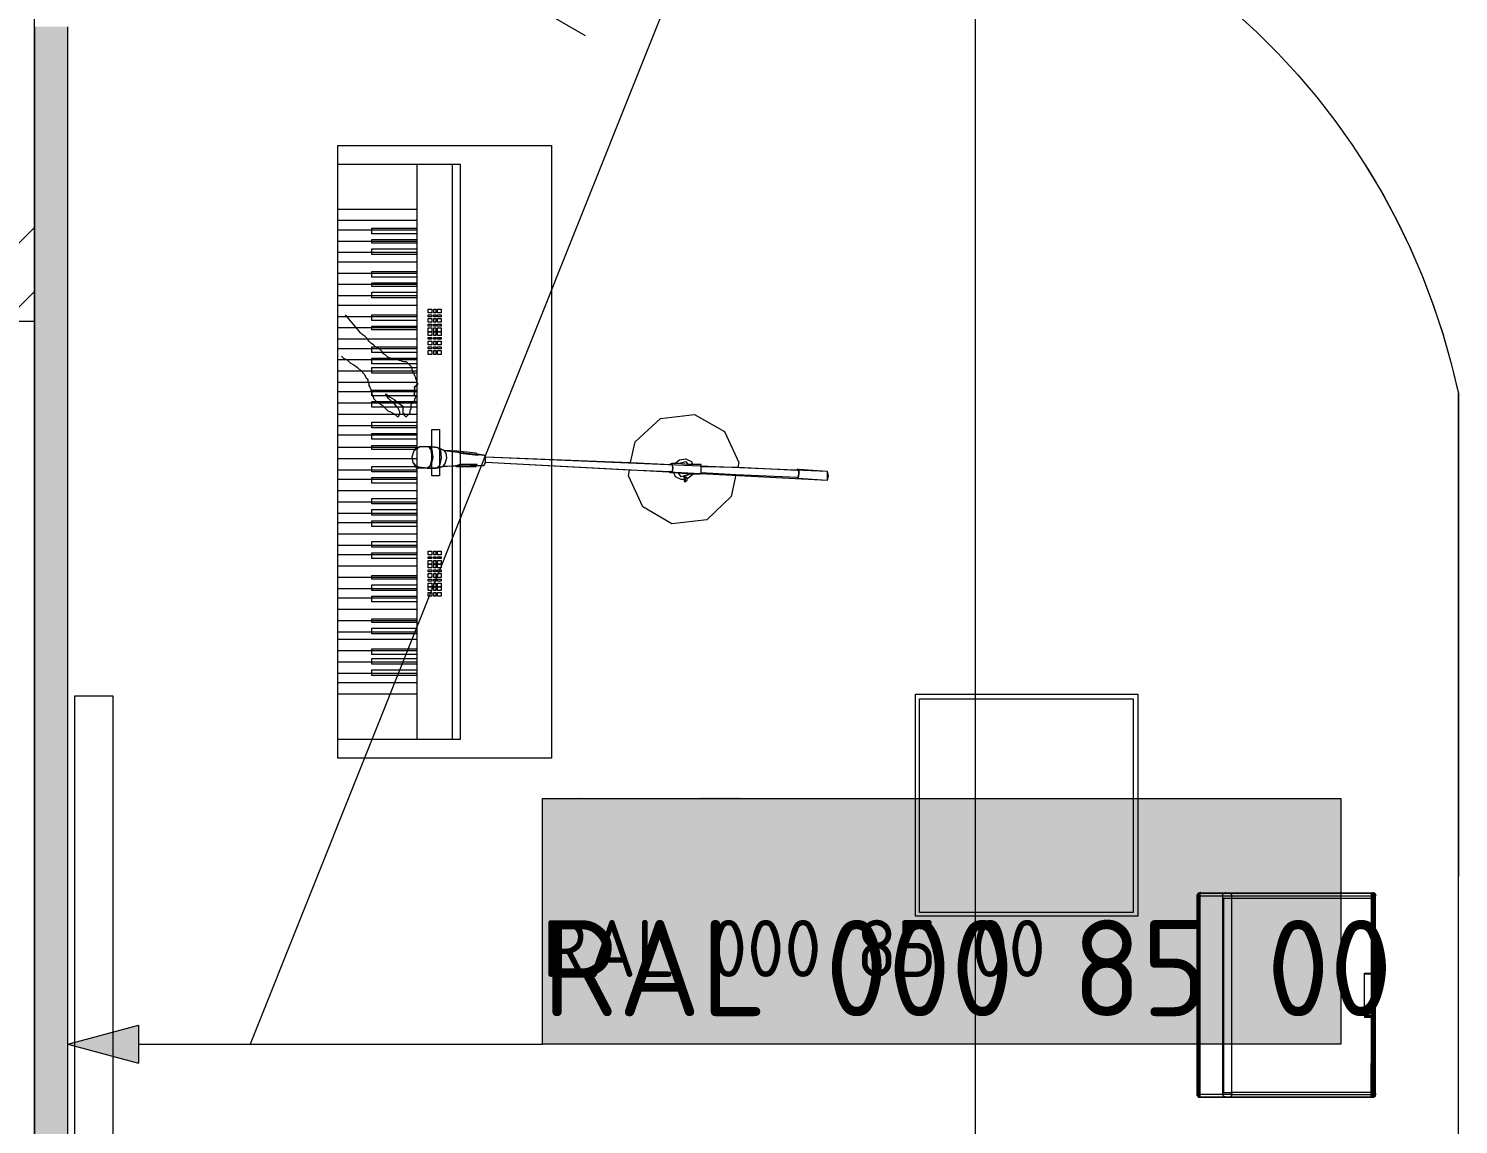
# Model space of a CAD drawing. Header units: millimetres. Extents: x 0 to 1189, y 0 to 841.
# Drawn here: x 464.22 to 494.35, y 347.09 to 370.17 of the extents above; entities that cross this region are included whole.
import ezdxf

# ---------------------------------------------------------------- set-up
doc = ezdxf.new("R2010")
doc.units = ezdxf.units.MM

msp = doc.modelspace()

# ---------------------------------------------------------------- hatches: boundary and pattern name
at = {"true_color": 0xaaaaaa}
h = msp.add_hatch(color=253, dxfattribs=at)
h.dxf.hatch_style = 2
h.paths.add_polyline_path([(465.04971, 313.004249), (464.349709, 313.004249), (464.349709, 370.204336), (465.04971, 370.204336)])
at = {"true_color": 0x0077b0}
h = msp.add_hatch(color=144, dxfattribs=at)
h.dxf.hatch_style = 2
h.paths.add_polyline_path([(479.074495, 353.771335), (478.490207, 353.771335), (478.490207, 353.658887), (478.465609, 353.584887), (478.394296, 353.559669), (478.315748, 353.585231), (478.290116, 353.661644), (478.292872, 353.87331), (478.318159, 353.949447), (478.394296, 353.974734), (479.201826, 353.974734), (479.275689, 353.949791), (479.30325, 353.876066), (479.297738, 353.85071), (478.894248, 352.032802), (478.861933, 351.974374), (478.797785, 351.953979), (478.721855, 351.979472), (478.696362, 352.055402), (478.696362, 352.078002)])
h = msp.add_hatch(color=144, dxfattribs=at)
h.dxf.hatch_style = 2
h.paths.add_polyline_path([(479.074495, 353.771335), (478.490207, 353.771335), (478.490207, 353.658887), (478.465609, 353.584887), (478.394296, 353.559669), (478.315748, 353.585231), (478.290116, 353.661644), (478.292872, 353.87331), (478.318159, 353.949447), (478.394296, 353.974734), (479.201826, 353.974734), (479.275689, 353.949791), (479.30325, 353.876066), (479.297738, 353.85071), (478.894248, 352.032802), (478.861933, 351.974374), (478.797785, 351.953979), (478.721855, 351.979472), (478.696362, 352.055402), (478.696362, 352.078002)])
at = {"true_color": 0xffffff}
h = msp.add_hatch(color=7, dxfattribs=at)
h.dxf.hatch_style = 2
h.paths.add_polyline_path([(475.049726, 353.953311), (491.871751, 353.953311), (491.871751, 348.776304), (475.049726, 348.776304)])
h = msp.add_hatch(color=7, dxfattribs=at)
h.dxf.hatch_style = 2
h.paths.add_polyline_path([(475.049726, 353.953311), (491.871751, 353.953311), (491.871751, 348.776304), (475.049726, 348.776304)])
at = {"true_color": 0x0077b0}
h = msp.add_hatch(color=144, dxfattribs=at)
h.paths.add_polyline_path([(476.262049, 352.555355), (476.262049, 353.362334), (476.232559, 353.519017), (476.143538, 353.650068), (476.014898, 353.736471), (475.85856, 353.765823), (475.702084, 353.736471), (475.570825, 353.650068), (475.483389, 353.519017), (475.45507, 353.362334), (475.45507, 352.555355), (475.483389, 352.399016), (475.570825, 352.270376), (475.702084, 352.181355), (475.85856, 352.151865), (476.014898, 352.181355), (476.143538, 352.270376), (476.232559, 352.399016)])
h.paths.add_polyline_path([(476.462692, 352.555355), (476.451538, 352.434699), (476.418112, 352.322673), (476.362465, 352.219639), (476.284649, 352.125958), (476.19288, 352.048658), (476.090828, 351.994148), (475.979164, 351.961859), (475.85856, 351.951223), (475.736827, 351.961859), (475.62512, 351.994148), (475.522921, 352.048658), (475.429714, 352.125958), (475.351984, 352.219639), (475.296527, 352.322673), (475.26329, 352.434699), (475.252223, 352.555355), (475.252223, 353.362334), (475.26329, 353.484066), (475.296527, 353.595773), (475.351984, 353.697972), (475.429714, 353.791179), (475.522921, 353.868995), (475.62512, 353.924642), (475.736827, 353.958068), (475.85856, 353.969222), (475.979216, 353.958111), (476.091241, 353.924987), (476.194276, 353.870158), (476.287956, 353.793935), (476.363861, 353.700298), (476.418526, 353.597151), (476.45159, 353.484497), (476.462692, 353.362334)])
h = msp.add_hatch(color=144, dxfattribs=at)
h.paths.add_polyline_path([(476.262049, 352.555355), (476.262049, 353.362334), (476.232559, 353.519017), (476.143538, 353.650068), (476.014898, 353.736471), (475.85856, 353.765823), (475.702084, 353.736471), (475.570825, 353.650068), (475.483389, 353.519017), (475.45507, 353.362334), (475.45507, 352.555355), (475.483389, 352.399016), (475.570825, 352.270376), (475.702084, 352.181355), (475.85856, 352.151865), (476.014898, 352.181355), (476.143538, 352.270376), (476.232559, 352.399016)])
h.paths.add_polyline_path([(476.462692, 352.555355), (476.451538, 352.434699), (476.418112, 352.322673), (476.362465, 352.219639), (476.284649, 352.125958), (476.19288, 352.048658), (476.090828, 351.994148), (475.979164, 351.961859), (475.85856, 351.951223), (475.736827, 351.961859), (475.62512, 351.994148), (475.522921, 352.048658), (475.429714, 352.125958), (475.351984, 352.219639), (475.296527, 352.322673), (475.26329, 352.434699), (475.252223, 352.555355), (475.252223, 353.362334), (475.26329, 353.484066), (475.296527, 353.595773), (475.351984, 353.697972), (475.429714, 353.791179), (475.522921, 353.868995), (475.62512, 353.924642), (475.736827, 353.958068), (475.85856, 353.969222), (475.979216, 353.958111), (476.091241, 353.924987), (476.194276, 353.870158), (476.287956, 353.793935), (476.363861, 353.700298), (476.418526, 353.597151), (476.45159, 353.484497), (476.462692, 353.362334)])
h = msp.add_hatch(color=144, dxfattribs=at)
h.dxf.hatch_style = 2
h.paths.add_polyline_path([(477.775674, 352.45338), (476.968695, 352.45338), (476.892558, 352.478942), (476.867271, 352.555355), (476.892558, 352.631491), (476.968695, 352.656778), (477.775674, 352.656778), (477.85181, 352.631491), (477.877097, 352.555355), (477.85181, 352.478942)])
h = msp.add_hatch(color=144, dxfattribs=at)
h.dxf.hatch_style = 2
h.paths.add_polyline_path([(477.775674, 352.45338), (476.968695, 352.45338), (476.892558, 352.478942), (476.867271, 352.555355), (476.892558, 352.631491), (476.968695, 352.656778), (477.775674, 352.656778), (477.85181, 352.631491), (477.877097, 352.555355), (477.85181, 352.478942)])
h = msp.add_hatch(color=144, dxfattribs=at)
h.dxf.hatch_style = 2
h.paths.add_polyline_path([(465.04971, 348.776304), (466.542713, 349.176304), (466.542713, 348.376303)])

# ---------------------------------------------------------------- linework, layer by layer
at = {"color": 7, "lineweight": 0}
for points in [[(484.17274, 238.825136), (484.17274, 423.946418)], [(468.535716, 374.304343), (475.948727, 370.024336)], [(464.349709, 364.004327), (464.349709, 371.104338)], [(489.647796, 370.507363), (490.104107, 370.088642), (490.542891, 369.650963), (490.963483, 369.194862), (491.365218, 368.720877), (491.747433, 368.229545), (492.109463, 367.721403), (492.450643, 367.196988), (492.770309, 366.656838), (493.067796, 366.10149), (493.34244, 365.531481), (493.593576, 364.947348), (493.820541, 364.349629), (494.022668, 363.73886), (494.199294, 363.11558), (494.349755, 362.480324)], [(464.349709, 370.204336), (464.349709, 312.304248)], [(465.04971, 313.004249), (465.04971, 370.204336)], [(492.380752, 367.304332), (492.719368, 366.741886), (493.032238, 366.165893), (493.319021, 365.577243), (493.579379, 364.976828), (493.812971, 364.365538), (494.019458, 363.744264), (494.198499, 363.113896), (494.349755, 362.475324)], [(463.349708, 364.978328), (464.349709, 365.97833)], [(463.724708, 364.004327), (464.349709, 364.629328)], [(463.349708, 364.004327), (464.349709, 364.004327)], [(464.349709, 312.304248), (464.349709, 364.004327)], [(494.349755, 311.904247), (494.349755, 362.480324)], [(494.349755, 362.475324), (494.349755, 352.304309)], [(465.201711, 356.114315), (466.001712, 356.114315)], [(465.201711, 329.114274), (465.201711, 356.114315)], [(466.001712, 356.114315), (466.001712, 329.114274)]]:
    msp.add_lwpolyline(points, dxfattribs=at)
at = {"color": 144, "lineweight": 0, "true_color": 0x0077b0}
for points in [[(478.218731, 372.117339), (468.892716, 348.776304)], [(475.049726, 353.953311), (491.871751, 353.953311)], [(475.049726, 348.776304), (475.049726, 353.953311)], [(475.049726, 353.953311), (491.871751, 353.953311)], [(475.049726, 348.776304), (475.049726, 353.953311)], [(491.871751, 353.953311), (491.871751, 348.776304)], [(491.871751, 353.953311), (491.871751, 348.776304)], [(465.04971, 348.776304), (466.542713, 349.176304)], [(466.542713, 349.176304), (466.542713, 348.376303)], [(465.04971, 348.776304), (466.542713, 348.376303)], [(466.542713, 348.776304), (468.892716, 348.776304)], [(468.892716, 348.776304), (475.049726, 348.776304)], [(468.892716, 348.776304), (475.049726, 348.776304)], [(491.871751, 348.776304), (475.049726, 348.776304)], [(491.871751, 348.776304), (475.049726, 348.776304)]]:
    msp.add_lwpolyline(points, dxfattribs=at)
at = {"color": 8, "lineweight": 0, "true_color": 0x7f7f7f}
for points in [[(470.739719, 367.707332), (475.240726, 367.707332)], [(470.739719, 354.800313), (470.739719, 367.707332)], [(475.240726, 367.707332), (475.240726, 354.800313)], [(470.739719, 367.310332), (473.317723, 367.310332)], [(472.405722, 367.310332), (472.405722, 355.196313)], [(473.158723, 355.196313), (473.158723, 367.310332)], [(473.317723, 367.310332), (473.317723, 355.196313)], [(472.405722, 366.35933), (470.739719, 366.35933)], [(472.405722, 366.12133), (470.739719, 366.12133)], [(472.405722, 365.92333), (470.739719, 365.92333)], [(471.45372, 365.96233), (472.405722, 365.96233)], [(471.45372, 365.84333), (471.45372, 365.96233)], [(472.405722, 365.84333), (471.45372, 365.84333)], [(471.45372, 365.724329), (472.405722, 365.724329)], [(471.45372, 365.645329), (471.45372, 365.724329)], [(472.405722, 365.96233), (472.405722, 365.84333)], [(472.405722, 365.724329), (472.405722, 365.645329)], [(472.405722, 365.685329), (470.739719, 365.685329)], [(472.405722, 365.447329), (470.739719, 365.447329)], [(472.405722, 365.645329), (471.45372, 365.645329)], [(471.45372, 365.526329), (472.405722, 365.526329)], [(471.45372, 365.407329), (471.45372, 365.526329)], [(472.405722, 365.526329), (472.405722, 365.407329)], [(472.405722, 365.248329), (470.739719, 365.248329)], [(472.405722, 365.407329), (471.45372, 365.407329)], [(472.405722, 365.011328), (470.739719, 365.011328)], [(471.45372, 365.050328), (472.405722, 365.050328)], [(471.45372, 364.931328), (471.45372, 365.050328)], [(472.405722, 364.931328), (471.45372, 364.931328)], [(472.405722, 365.050328), (472.405722, 364.931328)], [(472.405722, 364.773328), (470.739719, 364.773328)], [(472.405722, 364.535328), (470.739719, 364.535328)], [(471.45372, 364.812328), (472.405722, 364.812328)], [(471.45372, 364.733328), (471.45372, 364.812328)], [(472.405722, 364.733328), (471.45372, 364.733328)], [(471.45372, 364.614328), (472.405722, 364.614328)], [(471.45372, 364.495328), (471.45372, 364.614328)], [(472.405722, 364.812328), (472.405722, 364.733328)], [(472.405722, 364.614328), (472.405722, 364.495328)], [(472.405722, 364.336327), (470.739719, 364.336327)], [(472.405722, 364.495328), (471.45372, 364.495328)], [(472.643722, 364.178327), (472.643722, 364.257327)], [(472.643722, 364.257327), (472.722722, 364.257327)], [(472.722722, 364.257327), (472.722722, 364.178327)], [(472.762722, 364.178327), (472.762722, 364.257327)], [(472.762722, 364.257327), (472.801722, 364.257327)], [(472.801722, 364.257327), (472.801722, 364.178327)], [(472.841722, 364.178327), (472.841722, 364.257327)], [(472.841722, 364.257327), (472.920723, 364.257327)], [(472.920723, 364.257327), (472.920723, 364.178327)], [(472.405722, 364.098327), (470.739719, 364.098327)], [(471.21572, 363.761326), (470.898719, 364.138327)], [(471.45372, 364.138327), (472.405722, 364.138327)], [(471.45372, 364.019327), (471.45372, 364.138327)], [(472.405722, 364.019327), (471.45372, 364.019327)], [(472.405722, 364.138327), (472.405722, 364.019327)], [(472.722722, 364.178327), (472.643722, 364.178327)], [(472.643722, 364.098327), (472.643722, 364.138327)], [(472.643722, 364.138327), (472.722722, 364.138327)], [(472.722722, 364.098327), (472.643722, 364.098327)], [(472.643722, 363.980327), (472.643722, 364.059327)], [(472.643722, 364.059327), (472.722722, 364.059327)], [(472.722722, 363.980327), (472.643722, 363.980327)], [(472.643722, 363.900327), (472.643722, 363.940327)], [(472.643722, 363.940327), (472.722722, 363.940327)], [(472.722722, 364.138327), (472.722722, 364.098327)], [(472.722722, 364.059327), (472.722722, 363.980327)], [(472.722722, 363.940327), (472.722722, 363.900327)], [(472.801722, 364.178327), (472.762722, 364.178327)], [(472.762722, 364.098327), (472.762722, 364.138327)], [(472.762722, 364.138327), (472.801722, 364.138327)], [(472.801722, 364.098327), (472.762722, 364.098327)], [(472.762722, 363.980327), (472.762722, 364.059327)], [(472.762722, 364.059327), (472.801722, 364.059327)], [(472.801722, 363.980327), (472.762722, 363.980327)], [(472.762722, 363.900327), (472.762722, 363.940327)], [(472.762722, 363.940327), (472.801722, 363.940327)], [(472.801722, 364.138327), (472.801722, 364.098327)], [(472.801722, 364.059327), (472.801722, 363.980327)], [(472.801722, 363.940327), (472.801722, 363.900327)], [(472.920723, 364.178327), (472.841722, 364.178327)], [(472.841722, 364.098327), (472.841722, 364.138327)], [(472.841722, 364.138327), (472.920723, 364.138327)], [(472.920723, 364.098327), (472.841722, 364.098327)], [(472.841722, 363.980327), (472.841722, 364.059327)], [(472.841722, 364.059327), (472.920723, 364.059327)], [(472.920723, 363.980327), (472.841722, 363.980327)], [(472.841722, 363.900327), (472.841722, 363.940327)], [(472.841722, 363.940327), (472.920723, 363.940327)], [(472.920723, 364.138327), (472.920723, 364.098327)], [(472.920723, 364.059327), (472.920723, 363.980327)], [(472.920723, 363.940327), (472.920723, 363.900327)], [(472.405722, 363.861327), (470.739719, 363.861327)], [(472.405722, 363.623326), (470.739719, 363.623326)], [(471.25572, 363.722326), (471.21572, 363.761326)], [(471.31472, 363.682326), (471.25572, 363.722326)], [(471.35472, 363.642326), (471.31472, 363.682326)], [(471.39472, 363.583326), (471.35472, 363.642326)], [(471.45372, 363.900327), (472.405722, 363.900327)], [(471.45372, 363.821327), (471.45372, 363.900327)], [(472.405722, 363.821327), (471.45372, 363.821327)], [(472.405722, 363.900327), (472.405722, 363.821327)], [(472.722722, 363.900327), (472.643722, 363.900327)], [(472.643722, 363.781326), (472.643722, 363.861327)], [(472.643722, 363.861327), (472.722722, 363.861327)], [(472.643722, 363.702326), (472.643722, 363.781326)], [(472.643722, 363.781326), (472.722722, 363.781326)], [(472.722722, 363.781326), (472.643722, 363.781326)], [(472.722722, 363.702326), (472.643722, 363.702326)], [(472.643722, 363.623326), (472.643722, 363.662326)], [(472.643722, 363.662326), (472.722722, 363.662326)], [(472.722722, 363.623326), (472.643722, 363.623326)], [(472.722722, 363.861327), (472.722722, 363.781326)], [(472.722722, 363.781326), (472.722722, 363.702326)], [(472.722722, 363.662326), (472.722722, 363.623326)], [(472.801722, 363.900327), (472.762722, 363.900327)], [(472.762722, 363.781326), (472.762722, 363.861327)], [(472.762722, 363.861327), (472.801722, 363.861327)], [(472.762722, 363.702326), (472.762722, 363.781326)], [(472.762722, 363.781326), (472.801722, 363.781326)], [(472.801722, 363.781326), (472.762722, 363.781326)], [(472.801722, 363.702326), (472.762722, 363.702326)], [(472.762722, 363.623326), (472.762722, 363.662326)], [(472.762722, 363.662326), (472.801722, 363.662326)], [(472.801722, 363.623326), (472.762722, 363.623326)], [(472.801722, 363.861327), (472.801722, 363.781326)], [(472.801722, 363.781326), (472.801722, 363.702326)], [(472.801722, 363.662326), (472.801722, 363.623326)], [(472.920723, 363.900327), (472.841722, 363.900327)], [(472.841722, 363.781326), (472.841722, 363.861327)], [(472.841722, 363.861327), (472.920723, 363.861327)], [(472.841722, 363.702326), (472.841722, 363.781326)], [(472.841722, 363.781326), (472.920723, 363.781326)], [(472.920723, 363.781326), (472.841722, 363.781326)], [(472.920723, 363.702326), (472.841722, 363.702326)], [(472.841722, 363.623326), (472.841722, 363.662326)], [(472.841722, 363.662326), (472.920723, 363.662326)], [(472.920723, 363.623326), (472.841722, 363.623326)], [(472.920723, 363.861327), (472.920723, 363.781326)], [(472.920723, 363.781326), (472.920723, 363.702326)], [(472.920723, 363.662326), (472.920723, 363.623326)], [(472.405722, 363.424326), (470.739719, 363.424326)], [(471.43372, 363.543326), (471.39472, 363.583326)], [(471.49372, 363.504326), (471.43372, 363.543326)], [(471.45372, 363.464326), (472.405722, 363.464326)], [(471.45372, 363.345326), (471.45372, 363.464326)], [(472.405722, 363.345326), (471.45372, 363.345326)], [(471.53372, 363.464326), (471.49372, 363.504326)], [(471.57272, 363.444326), (471.53372, 363.464326)], [(471.59272, 363.444326), (471.57272, 363.444326)], [(471.612721, 363.424326), (471.59272, 363.444326)], [(471.632721, 363.424326), (471.612721, 363.424326)], [(471.632721, 363.405326), (471.632721, 363.424326)], [(471.651721, 363.385326), (471.632721, 363.405326)], [(471.671721, 363.365326), (471.651721, 363.385326)], [(471.691721, 363.325326), (471.671721, 363.365326)], [(471.751721, 363.286326), (471.691721, 363.325326)], [(472.405722, 363.464326), (472.405722, 363.345326)], [(472.643722, 363.504326), (472.643722, 363.583326)], [(472.643722, 363.583326), (472.722722, 363.583326)], [(472.722722, 363.504326), (472.643722, 363.504326)], [(472.643722, 363.424326), (472.643722, 363.464326)], [(472.643722, 363.464326), (472.722722, 363.464326)], [(472.722722, 363.424326), (472.643722, 363.424326)], [(472.643722, 363.305326), (472.643722, 363.385326)], [(472.643722, 363.385326), (472.722722, 363.385326)], [(472.722722, 363.583326), (472.722722, 363.504326)], [(472.722722, 363.464326), (472.722722, 363.424326)], [(472.722722, 363.385326), (472.722722, 363.305326)], [(472.762722, 363.504326), (472.762722, 363.583326)], [(472.762722, 363.583326), (472.801722, 363.583326)], [(472.801722, 363.504326), (472.762722, 363.504326)], [(472.762722, 363.424326), (472.762722, 363.464326)], [(472.762722, 363.464326), (472.801722, 363.464326)], [(472.801722, 363.424326), (472.762722, 363.424326)], [(472.762722, 363.305326), (472.762722, 363.385326)], [(472.762722, 363.385326), (472.801722, 363.385326)], [(472.801722, 363.583326), (472.801722, 363.504326)], [(472.801722, 363.464326), (472.801722, 363.424326)], [(472.801722, 363.385326), (472.801722, 363.305326)], [(472.841722, 363.504326), (472.841722, 363.583326)], [(472.841722, 363.583326), (472.920723, 363.583326)], [(472.920723, 363.504326), (472.841722, 363.504326)], [(472.841722, 363.424326), (472.841722, 363.464326)], [(472.841722, 363.464326), (472.920723, 363.464326)], [(472.920723, 363.424326), (472.841722, 363.424326)], [(472.841722, 363.305326), (472.841722, 363.385326)], [(472.841722, 363.385326), (472.920723, 363.385326)], [(472.920723, 363.583326), (472.920723, 363.504326)], [(472.920723, 363.464326), (472.920723, 363.424326)], [(472.920723, 363.385326), (472.920723, 363.305326)], [(472.405722, 363.186326), (470.739719, 363.186326)], [(470.819719, 363.266326), (470.858719, 363.226326)], [(470.858719, 363.226326), (470.938719, 363.186326)], [(470.938719, 363.186326), (470.99772, 363.127325)], [(470.99772, 363.127325), (471.07672, 363.087325)], [(471.07672, 363.087325), (471.15672, 363.028325)], [(471.15672, 363.028325), (471.23572, 362.949325)], [(471.45372, 363.226326), (472.405722, 363.226326)], [(471.45372, 363.107325), (471.45372, 363.226326)], [(472.405722, 363.107325), (471.45372, 363.107325)], [(471.45372, 363.028325), (472.405722, 363.028325)], [(471.45372, 362.909325), (471.45372, 363.028325)], [(471.790721, 363.246326), (471.751721, 363.286326)], [(471.850721, 363.226326), (471.790721, 363.246326)], [(471.929721, 363.206326), (471.850721, 363.226326)], [(471.989721, 363.186326), (471.929721, 363.206326)], [(472.068721, 363.167326), (471.989721, 363.186326)], [(472.127721, 363.147326), (472.068721, 363.167326)], [(472.187721, 363.147326), (472.127721, 363.147326)], [(472.207721, 363.127325), (472.187721, 363.147326)], [(472.226721, 363.107325), (472.207721, 363.127325)], [(472.246721, 363.087325), (472.226721, 363.107325)], [(472.286722, 363.048325), (472.246721, 363.087325)], [(472.306722, 363.008325), (472.286722, 363.048325)], [(472.306722, 362.968325), (472.306722, 363.008325)], [(472.405722, 363.226326), (472.405722, 363.107325)], [(472.405722, 363.028325), (472.405722, 362.909325)], [(472.722722, 363.305326), (472.643722, 363.305326)], [(472.801722, 363.305326), (472.762722, 363.305326)], [(472.920723, 363.305326), (472.841722, 363.305326)], [(472.405722, 362.949325), (470.739719, 362.949325)], [(472.405722, 362.711325), (470.739719, 362.711325)], [(471.23572, 362.949325), (471.29572, 362.889325)], [(471.29572, 362.889325), (471.33472, 362.810325)], [(471.33472, 362.810325), (471.35472, 362.790325)], [(471.35472, 362.790325), (471.37472, 362.770325)], [(471.37472, 362.770325), (471.37472, 362.730325)], [(471.37472, 362.730325), (471.39472, 362.691325)], [(472.405722, 362.909325), (471.45372, 362.909325)], [(472.326722, 362.929325), (472.306722, 362.968325)], [(472.345722, 362.889325), (472.326722, 362.929325)], [(472.365722, 362.849325), (472.345722, 362.889325)], [(472.385722, 362.810325), (472.365722, 362.849325)], [(472.385722, 362.790325), (472.385722, 362.810325)], [(472.405722, 362.750325), (472.385722, 362.790325)], [(472.405722, 362.730325), (472.405722, 362.750325)], [(472.405722, 362.711325), (472.405722, 362.730325)], [(472.425722, 362.691325), (472.405722, 362.711325)], [(472.405722, 362.512325), (470.739719, 362.512325)], [(471.39472, 362.691325), (471.39472, 362.651325)], [(471.39472, 362.651325), (471.41472, 362.611325)], [(471.41472, 362.611325), (471.43372, 362.572325)], [(471.43372, 362.572325), (471.43372, 362.532325)], [(471.43372, 362.532325), (471.45372, 362.492325)], [(471.45372, 362.552325), (472.405722, 362.552325)], [(471.45372, 362.433324), (471.45372, 362.552325)], [(471.45372, 362.492325), (471.45372, 362.473324)], [(471.45372, 362.473324), (471.47372, 362.433324)], [(472.405722, 362.433324), (471.45372, 362.433324)], [(471.47372, 362.433324), (471.49372, 362.393324)], [(471.751721, 362.453324), (471.751721, 362.473324)], [(471.751721, 362.473324), (471.830721, 362.413324)], [(471.770721, 362.453324), (471.751721, 362.453324)], [(471.770721, 362.433324), (471.770721, 362.453324)], [(471.790721, 362.393324), (471.770721, 362.433324)], [(471.830721, 362.413324), (471.929721, 362.354324)], [(472.345722, 362.611325), (472.365722, 362.631325)], [(472.365722, 362.592325), (472.345722, 362.611325)], [(472.345722, 362.473324), (472.365722, 362.492325)], [(472.385722, 362.393324), (472.345722, 362.473324)], [(472.365722, 362.631325), (472.385722, 362.631325)], [(472.365722, 362.572325), (472.365722, 362.592325)], [(472.365722, 362.552325), (472.365722, 362.572325)], [(472.365722, 362.532325), (472.365722, 362.552325)], [(472.365722, 362.512325), (472.365722, 362.532325)], [(472.365722, 362.492325), (472.365722, 362.512325)], [(472.385722, 362.631325), (472.385722, 362.651325)], [(472.385722, 362.651325), (472.405722, 362.651325)], [(472.405722, 362.651325), (472.405722, 362.671325)], [(472.405722, 362.671325), (472.425722, 362.671325)], [(472.405722, 362.552325), (472.405722, 362.433324)], [(472.425722, 362.671325), (472.425722, 362.691325)], [(472.405722, 362.274324), (470.739719, 362.274324)], [(471.45372, 362.314324), (472.405722, 362.314324)], [(471.45372, 362.195324), (471.45372, 362.314324)], [(472.405722, 362.195324), (471.45372, 362.195324)], [(471.49372, 362.393324), (471.49372, 362.374324)], [(471.49372, 362.374324), (471.51372, 362.354324)], [(471.51372, 362.354324), (471.53372, 362.334324)], [(471.53372, 362.334324), (471.55272, 362.314324)], [(471.55272, 362.314324), (471.612721, 362.274324)], [(471.612721, 362.274324), (471.671721, 362.235324)], [(471.671721, 362.235324), (471.731721, 362.175324)], [(471.731721, 362.175324), (471.790721, 362.116324)], [(471.810721, 362.374324), (471.790721, 362.393324)], [(471.790721, 362.116324), (471.850721, 362.096324)], [(471.830721, 362.354324), (471.810721, 362.374324)], [(471.870721, 362.314324), (471.830721, 362.354324)], [(471.929721, 362.274324), (471.870721, 362.314324)], [(471.929721, 362.354324), (472.028721, 362.274324)], [(471.969721, 362.215324), (471.929721, 362.274324)], [(472.008721, 362.175324), (471.969721, 362.215324)], [(472.028721, 362.136324), (472.008721, 362.175324)], [(472.028721, 362.274324), (472.108721, 362.215324)], [(472.048721, 362.096324), (472.028721, 362.136324)], [(472.108721, 362.215324), (472.108721, 362.195324)], [(472.108721, 362.195324), (472.108721, 362.155324)], [(472.108721, 362.155324), (472.108721, 362.136324)], [(472.108721, 362.136324), (472.108721, 362.116324)], [(472.108721, 362.116324), (472.108721, 362.076324)], [(472.266722, 362.136324), (472.286722, 362.155324)], [(472.266722, 362.116324), (472.266722, 362.136324)], [(472.266722, 362.076324), (472.266722, 362.116324)], [(472.286722, 362.255324), (472.306722, 362.274324)], [(472.286722, 362.215324), (472.286722, 362.255324)], [(472.286722, 362.195324), (472.286722, 362.215324)], [(472.286722, 362.155324), (472.286722, 362.195324)], [(472.306722, 362.274324), (472.326722, 362.294324)], [(472.326722, 362.294324), (472.326722, 362.314324)], [(472.326722, 362.314324), (472.345722, 362.314324)], [(472.345722, 362.314324), (472.365722, 362.334324)], [(472.365722, 362.374324), (472.385722, 362.393324)], [(472.365722, 362.354324), (472.365722, 362.374324)], [(472.365722, 362.334324), (472.365722, 362.354324)], [(472.405722, 362.314324), (472.405722, 362.195324)], [(472.405722, 362.036324), (470.739719, 362.036324)], [(471.45372, 361.878324), (472.405722, 361.878324)], [(471.45372, 361.759323), (471.45372, 361.878324)], [(471.850721, 362.096324), (471.909721, 362.056324)], [(471.909721, 362.056324), (471.949721, 362.036324)], [(471.949721, 362.036324), (471.989721, 361.997324)], [(471.989721, 361.997324), (472.008721, 361.997324)], [(472.008721, 361.997324), (472.028721, 361.997324)], [(472.028721, 362.017324), (472.048721, 362.036324)], [(472.028721, 361.997324), (472.028721, 362.017324)], [(472.048721, 362.056324), (472.048721, 362.096324)], [(472.048721, 362.036324), (472.048721, 362.056324)], [(472.108721, 362.076324), (472.127721, 362.056324)], [(472.127721, 362.056324), (472.127721, 362.036324)], [(472.127721, 362.036324), (472.147721, 362.017324)], [(472.147721, 362.017324), (472.167721, 361.997324)], [(472.167721, 361.997324), (472.187721, 361.997324)], [(472.187721, 361.997324), (472.207721, 362.017324)], [(472.207721, 362.017324), (472.226721, 362.036324)], [(472.226721, 362.036324), (472.246721, 362.056324)], [(472.246721, 362.056324), (472.266722, 362.076324)], [(472.405722, 361.878324), (472.405722, 361.759323)], [(477.005729, 361.461323), (477.54073, 361.957324)], [(477.54073, 361.957324), (478.254731, 362.036324)], [(478.254731, 362.036324), (478.888732, 361.680323)], [(472.405722, 361.799323), (470.739719, 361.799323)], [(472.405722, 361.600323), (470.739719, 361.600323)], [(472.405722, 361.759323), (471.45372, 361.759323)], [(471.45372, 361.640323), (472.405722, 361.640323)], [(471.45372, 361.521323), (471.45372, 361.640323)], [(472.405722, 361.521323), (471.45372, 361.521323)], [(472.405722, 361.640323), (472.405722, 361.521323)], [(472.722722, 360.748322), (472.722722, 361.719323)], [(472.722722, 361.719323), (472.881722, 361.719323)], [(472.881722, 361.719323), (472.881722, 360.748322)], [(478.888732, 361.680323), (479.186732, 361.025322)], [(472.405722, 361.343323), (470.739719, 361.343323)], [(471.45372, 361.382323), (472.405722, 361.382323)], [(471.45372, 361.303323), (471.45372, 361.382323)], [(472.405722, 361.303323), (471.45372, 361.303323)], [(472.306722, 361.144322), (472.345722, 361.283323)], [(472.306722, 361.144322), (472.345722, 361.283323)], [(472.345722, 361.283323), (472.464722, 361.362323)], [(472.345722, 361.283323), (472.385722, 361.323323)], [(472.385722, 361.323323), (472.464722, 361.362323)], [(472.405722, 361.382323), (472.405722, 361.303323)], [(472.464722, 361.362323), (472.643722, 361.362323)], [(472.464722, 361.362323), (472.643722, 361.362323)], [(472.643722, 361.362323), (472.841722, 361.343323)], [(472.643722, 361.362323), (472.702722, 361.303323)], [(472.643722, 361.362323), (472.663722, 361.362323)], [(472.841722, 361.343323), (472.663722, 361.362323)], [(472.663722, 361.362323), (472.722722, 361.303323)], [(472.702722, 361.303323), (472.722722, 361.124322)], [(472.722722, 361.303323), (472.742722, 361.124322)], [(472.841722, 361.343323), (472.980723, 361.283323)], [(472.980723, 361.283323), (472.841722, 361.343323)], [(472.841722, 361.343323), (472.901722, 361.283323)], [(472.901722, 361.283323), (472.920723, 361.124322)], [(472.980723, 361.283323), (473.813724, 361.184323)], [(473.020723, 361.224323), (472.980723, 361.283323)], [(473.238723, 361.263323), (472.980723, 361.283323)], [(473.039723, 361.124322), (473.020723, 361.224323)], [(473.257723, 361.263323), (473.238723, 361.263323)], [(473.277723, 361.243323), (473.238723, 361.263323)], [(473.257723, 361.263323), (473.277723, 361.243323)], [(473.654724, 361.224323), (473.257723, 361.263323)], [(473.277723, 361.243323), (473.317723, 361.224323)], [(473.317723, 361.224323), (473.694724, 361.184323)], [(473.674724, 361.204323), (473.654724, 361.224323)], [(473.813724, 361.184323), (473.674724, 361.204323)], [(473.694724, 361.184323), (473.674724, 361.204323)], [(476.906729, 361.025322), (477.005729, 361.461323)], [(472.405722, 361.105322), (470.739719, 361.105322)], [(471.45372, 360.946322), (472.405722, 360.946322)], [(471.45372, 360.827322), (471.45372, 360.946322)], [(472.326722, 361.025322), (472.306722, 361.144322)], [(472.326722, 361.025322), (472.306722, 361.144322)], [(472.405722, 360.906322), (472.326722, 361.025322)], [(472.385722, 360.966322), (472.326722, 361.025322)], [(472.445722, 360.926322), (472.385722, 360.966322)], [(472.405722, 360.946322), (472.405722, 360.827322)], [(472.623722, 360.906322), (472.405722, 360.906322)], [(472.623722, 360.906322), (472.445722, 360.926322)], [(472.682722, 360.966322), (472.623722, 360.906322)], [(472.821722, 360.906322), (472.623722, 360.906322)], [(472.623722, 360.906322), (472.643722, 360.906322)], [(472.702722, 360.966322), (472.643722, 360.906322)], [(472.643722, 360.906322), (472.821722, 360.906322)], [(472.722722, 361.124322), (472.682722, 360.966322)], [(472.742722, 361.124322), (472.702722, 360.966322)], [(472.881722, 360.966322), (472.821722, 360.906322)], [(472.960723, 360.946322), (472.821722, 360.906322)], [(472.821722, 360.906322), (472.960723, 360.946322)], [(472.920723, 361.124322), (472.881722, 360.966322)], [(472.960723, 360.946322), (473.000723, 361.005322)], [(473.813724, 360.966322), (472.960723, 360.946322)], [(472.960723, 360.946322), (473.218723, 360.966322)], [(473.000723, 361.005322), (473.039723, 361.124322)], [(473.218723, 360.966322), (473.257723, 360.966322)], [(473.218723, 360.966322), (473.238723, 360.946322)], [(473.257723, 360.966322), (473.238723, 360.946322)], [(473.238723, 360.946322), (473.654724, 360.946322)], [(473.317723, 360.986322), (473.257723, 360.966322)], [(473.674724, 360.986322), (473.317723, 360.986322)], [(473.654724, 360.966322), (473.674724, 360.986322)], [(473.654724, 360.966322), (473.813724, 360.966322)], [(473.654724, 360.946322), (473.654724, 360.966322)], [(473.813724, 361.184323), (473.852724, 361.144322)], [(473.852724, 361.164322), (473.813724, 361.184323)], [(473.852724, 361.025322), (473.813724, 360.966322)], [(473.813724, 360.966322), (473.852724, 361.025322)], [(473.852724, 361.144322), (473.852724, 361.164322)], [(473.852724, 361.144322), (481.050735, 360.847322)], [(473.852724, 361.085322), (473.852724, 361.144322)], [(473.852724, 361.144322), (476.906729, 361.025322)], [(473.852724, 361.025322), (473.852724, 361.085322)], [(481.050735, 360.649322), (473.852724, 361.025322)], [(476.886729, 360.867322), (473.852724, 361.025322)], [(476.906729, 361.025322), (477.75873, 360.986322)], [(477.75873, 360.986322), (477.75873, 361.005322)], [(477.75873, 361.005322), (477.77873, 361.005322)], [(477.75873, 360.986322), (477.77873, 360.986322)], [(477.83873, 361.005322), (477.77873, 361.005322)], [(477.77873, 361.005322), (477.79873, 360.906322)], [(477.77873, 360.986322), (477.79873, 360.906322)], [(477.79873, 360.906322), (477.77873, 360.807322)], [(477.79873, 360.906322), (477.77873, 360.827322)], [(477.83873, 361.005322), (477.93773, 361.085322)], [(477.91773, 361.005322), (477.83873, 361.005322)], [(477.91773, 361.005322), (478.07573, 361.045322)], [(478.11573, 360.986322), (477.91773, 361.005322)], [(477.93773, 361.085322), (478.07573, 361.105322)], [(478.07573, 361.105322), (478.194731, 361.045322)], [(478.07573, 361.045322), (478.11573, 360.986322)], [(478.214731, 360.986322), (478.11573, 360.986322)], [(478.194731, 361.045322), (478.214731, 360.986322)], [(478.393731, 360.986322), (478.214731, 360.986322)], [(478.393731, 360.946322), (478.393731, 360.986322)], [(478.393731, 360.886322), (478.393731, 360.946322)], [(478.393731, 360.946322), (479.166732, 360.926322)], [(479.186732, 361.025322), (479.166732, 360.926322)], [(479.166732, 360.926322), (480.415734, 360.867322)], [(472.405722, 360.867322), (470.739719, 360.867322)], [(472.405722, 360.668322), (470.739719, 360.668322)], [(472.405722, 360.827322), (471.45372, 360.827322)], [(471.45372, 360.708322), (472.405722, 360.708322)], [(471.45372, 360.589322), (471.45372, 360.708322)], [(472.405722, 360.708322), (472.405722, 360.589322)], [(472.881722, 360.748322), (472.722722, 360.748322)], [(476.866729, 360.748322), (476.886729, 360.867322)], [(477.163729, 360.093321), (476.866729, 360.748322)], [(477.73873, 360.827322), (476.886729, 360.867322)], [(477.73873, 360.807322), (477.73873, 360.827322)], [(477.75873, 360.827322), (477.73873, 360.827322)], [(477.77873, 360.807322), (477.73873, 360.807322)], [(477.77873, 360.827322), (477.75873, 360.827322)], [(477.81873, 360.807322), (477.77873, 360.807322)], [(477.85773, 360.728322), (477.81873, 360.807322)], [(477.91773, 360.807322), (477.81873, 360.807322)], [(477.97673, 360.668322), (477.85773, 360.728322)], [(477.97673, 360.728322), (477.91773, 360.807322)], [(477.91773, 360.807322), (478.13573, 360.787322)], [(478.03673, 360.748322), (477.97673, 360.728322)], [(478.03673, 360.668322), (477.97673, 360.668322)], [(478.05673, 360.748322), (478.03673, 360.748322)], [(478.03673, 360.708322), (478.03673, 360.748322)], [(478.03673, 360.708322), (478.03673, 360.668322)], [(478.05673, 360.708322), (478.03673, 360.708322)], [(478.03673, 360.668322), (478.03673, 360.629322)], [(478.03673, 360.629322), (478.07573, 360.629322)], [(478.13573, 360.768322), (478.05673, 360.748322)], [(478.05673, 360.748322), (478.05673, 360.708322)], [(478.07573, 360.748322), (478.05673, 360.748322)], [(478.05673, 360.708322), (478.07573, 360.708322)], [(478.07573, 360.629322), (478.05673, 360.708322)], [(478.07573, 360.708322), (478.07573, 360.748322)], [(478.07573, 360.708322), (478.09573, 360.708322)], [(478.09573, 360.649322), (478.07573, 360.629322)], [(478.09573, 360.708322), (478.09573, 360.688322)], [(478.09573, 360.688322), (478.09573, 360.649322)], [(478.11573, 360.688322), (478.09573, 360.688322)], [(478.214731, 360.768322), (478.11573, 360.688322)], [(478.13573, 360.787322), (478.13573, 360.768322)], [(478.13573, 360.787322), (478.214731, 360.787322)], [(478.214731, 360.787322), (478.373731, 360.787322)], [(478.214731, 360.787322), (478.214731, 360.768322)], [(478.373731, 360.787322), (478.393731, 360.807322)], [(478.393731, 360.807322), (478.393731, 360.886322)], [(479.126732, 360.768322), (478.393731, 360.807322)], [(479.126732, 360.768322), (479.027732, 360.312321)], [(480.415734, 360.708322), (479.126732, 360.768322)], [(480.415734, 360.867322), (480.415734, 360.886322)], [(480.415734, 360.886322), (480.455734, 360.886322)], [(480.415734, 360.867322), (480.455734, 360.867322)], [(480.435734, 360.708322), (480.415734, 360.708322)], [(480.415734, 360.708322), (480.415734, 360.688322)], [(480.415734, 360.688322), (480.435734, 360.688322)], [(480.455734, 360.787322), (480.435734, 360.708322)], [(480.435734, 360.688322), (480.455734, 360.787322)], [(481.050735, 360.649322), (480.435734, 360.688322)], [(480.455734, 360.787322), (480.455734, 360.886322)], [(480.455734, 360.886322), (481.050735, 360.847322)], [(480.455734, 360.867322), (480.455734, 360.787322)], [(481.050735, 360.847322), (481.050735, 360.649322)], [(481.050735, 360.847322), (481.069735, 360.748322)], [(481.069735, 360.748322), (481.050735, 360.649322)], [(472.405722, 360.430321), (470.739719, 360.430321)], [(472.405722, 360.589322), (471.45372, 360.589322)], [(479.027732, 360.312321), (478.512731, 359.81632)], [(472.405722, 360.193321), (470.739719, 360.193321)], [(471.45372, 360.272321), (472.405722, 360.272321)], [(471.45372, 360.153321), (471.45372, 360.272321)], [(472.405722, 360.153321), (471.45372, 360.153321)], [(471.45372, 360.034321), (472.405722, 360.034321)], [(471.45372, 359.915321), (471.45372, 360.034321)], [(472.405722, 360.272321), (472.405722, 360.153321)], [(472.405722, 360.034321), (472.405722, 359.915321)], [(477.77873, 359.73732), (477.163729, 360.093321)], [(472.405722, 359.955321), (470.739719, 359.955321)], [(472.405722, 359.75632), (470.739719, 359.75632)], [(472.405722, 359.915321), (471.45372, 359.915321)], [(471.45372, 359.79632), (472.405722, 359.79632)], [(471.45372, 359.67732), (471.45372, 359.79632)], [(472.405722, 359.79632), (472.405722, 359.67732)], [(478.512731, 359.81632), (477.77873, 359.73732)], [(472.405722, 359.51832), (470.739719, 359.51832)], [(472.405722, 359.67732), (471.45372, 359.67732)], [(472.405722, 359.28132), (470.739719, 359.28132)], [(471.45372, 359.36032), (472.405722, 359.36032)], [(471.45372, 359.24132), (471.45372, 359.36032)], [(472.405722, 359.24132), (471.45372, 359.24132)], [(471.45372, 359.122319), (472.405722, 359.122319)], [(471.45372, 359.003319), (471.45372, 359.122319)], [(472.405722, 359.36032), (472.405722, 359.24132)], [(472.405722, 359.122319), (472.405722, 359.003319)], [(472.643722, 359.082319), (472.643722, 359.162319)], [(472.643722, 359.162319), (472.722722, 359.162319)], [(472.722722, 359.162319), (472.722722, 359.082319)], [(472.762722, 359.082319), (472.762722, 359.162319)], [(472.762722, 359.162319), (472.801722, 359.162319)], [(472.801722, 359.162319), (472.801722, 359.082319)], [(472.841722, 359.082319), (472.841722, 359.162319)], [(472.841722, 359.162319), (472.920723, 359.162319)], [(472.920723, 359.162319), (472.920723, 359.082319)], [(472.405722, 359.082319), (470.739719, 359.082319)], [(472.405722, 358.844319), (470.739719, 358.844319)], [(472.405722, 359.003319), (471.45372, 359.003319)], [(472.722722, 359.082319), (472.643722, 359.082319)], [(472.643722, 359.003319), (472.643722, 359.043319)], [(472.643722, 359.043319), (472.722722, 359.043319)], [(472.722722, 359.003319), (472.643722, 359.003319)], [(472.643722, 358.884319), (472.643722, 358.963319)], [(472.643722, 358.963319), (472.722722, 358.963319)], [(472.722722, 358.884319), (472.643722, 358.884319)], [(472.643722, 358.805319), (472.643722, 358.884319)], [(472.643722, 358.884319), (472.722722, 358.884319)], [(472.722722, 358.805319), (472.643722, 358.805319)], [(472.722722, 359.043319), (472.722722, 359.003319)], [(472.722722, 358.963319), (472.722722, 358.884319)], [(472.722722, 358.884319), (472.722722, 358.805319)], [(472.801722, 359.082319), (472.762722, 359.082319)], [(472.762722, 359.003319), (472.762722, 359.043319)], [(472.762722, 359.043319), (472.801722, 359.043319)], [(472.801722, 359.003319), (472.762722, 359.003319)], [(472.762722, 358.884319), (472.762722, 358.963319)], [(472.762722, 358.963319), (472.801722, 358.963319)], [(472.801722, 358.884319), (472.762722, 358.884319)], [(472.762722, 358.805319), (472.762722, 358.884319)], [(472.762722, 358.884319), (472.801722, 358.884319)], [(472.801722, 358.805319), (472.762722, 358.805319)], [(472.801722, 359.043319), (472.801722, 359.003319)], [(472.801722, 358.963319), (472.801722, 358.884319)], [(472.801722, 358.884319), (472.801722, 358.805319)], [(472.920723, 359.082319), (472.841722, 359.082319)], [(472.841722, 359.003319), (472.841722, 359.043319)], [(472.841722, 359.043319), (472.920723, 359.043319)], [(472.920723, 359.003319), (472.841722, 359.003319)], [(472.841722, 358.884319), (472.841722, 358.963319)], [(472.841722, 358.963319), (472.920723, 358.963319)], [(472.920723, 358.884319), (472.841722, 358.884319)], [(472.841722, 358.805319), (472.841722, 358.884319)], [(472.841722, 358.884319), (472.920723, 358.884319)], [(472.920723, 358.805319), (472.841722, 358.805319)], [(472.920723, 359.043319), (472.920723, 359.003319)], [(472.920723, 358.963319), (472.920723, 358.884319)], [(472.920723, 358.884319), (472.920723, 358.805319)], [(472.405722, 358.606319), (470.739719, 358.606319)], [(471.45372, 358.646319), (472.405722, 358.646319)], [(471.45372, 358.567319), (471.45372, 358.646319)], [(472.405722, 358.567319), (471.45372, 358.567319)], [(472.405722, 358.646319), (472.405722, 358.567319)], [(472.643722, 358.725319), (472.643722, 358.765319)], [(472.643722, 358.765319), (472.722722, 358.765319)], [(472.722722, 358.725319), (472.643722, 358.725319)], [(472.643722, 358.606319), (472.643722, 358.686319)], [(472.643722, 358.686319), (472.722722, 358.686319)], [(472.722722, 358.606319), (472.643722, 358.606319)], [(472.643722, 358.527318), (472.643722, 358.567319)], [(472.643722, 358.567319), (472.722722, 358.567319)], [(472.722722, 358.527318), (472.643722, 358.527318)], [(472.722722, 358.765319), (472.722722, 358.725319)], [(472.722722, 358.686319), (472.722722, 358.606319)], [(472.722722, 358.567319), (472.722722, 358.527318)], [(472.762722, 358.725319), (472.762722, 358.765319)], [(472.762722, 358.765319), (472.801722, 358.765319)], [(472.801722, 358.725319), (472.762722, 358.725319)], [(472.762722, 358.606319), (472.762722, 358.686319)], [(472.762722, 358.686319), (472.801722, 358.686319)], [(472.801722, 358.606319), (472.762722, 358.606319)], [(472.762722, 358.527318), (472.762722, 358.567319)], [(472.762722, 358.567319), (472.801722, 358.567319)], [(472.801722, 358.527318), (472.762722, 358.527318)], [(472.801722, 358.765319), (472.801722, 358.725319)], [(472.801722, 358.686319), (472.801722, 358.606319)], [(472.801722, 358.567319), (472.801722, 358.527318)], [(472.841722, 358.725319), (472.841722, 358.765319)], [(472.841722, 358.765319), (472.920723, 358.765319)], [(472.920723, 358.725319), (472.841722, 358.725319)], [(472.841722, 358.606319), (472.841722, 358.686319)], [(472.841722, 358.686319), (472.920723, 358.686319)], [(472.920723, 358.606319), (472.841722, 358.606319)], [(472.841722, 358.527318), (472.841722, 358.567319)], [(472.841722, 358.567319), (472.920723, 358.567319)], [(472.920723, 358.527318), (472.841722, 358.527318)], [(472.920723, 358.765319), (472.920723, 358.725319)], [(472.920723, 358.686319), (472.920723, 358.606319)], [(472.920723, 358.567319), (472.920723, 358.527318)], [(472.405722, 358.368318), (470.739719, 358.368318)], [(471.45372, 358.448318), (472.405722, 358.448318)], [(471.45372, 358.329318), (471.45372, 358.448318)], [(472.405722, 358.329318), (471.45372, 358.329318)], [(471.45372, 358.210318), (472.405722, 358.210318)], [(471.45372, 358.091318), (471.45372, 358.210318)], [(472.405722, 358.448318), (472.405722, 358.329318)], [(472.405722, 358.210318), (472.405722, 358.091318)], [(472.643722, 358.408318), (472.643722, 358.487318)], [(472.643722, 358.487318), (472.722722, 358.487318)], [(472.722722, 358.408318), (472.643722, 358.408318)], [(472.643722, 358.329318), (472.643722, 358.408318)], [(472.643722, 358.408318), (472.722722, 358.408318)], [(472.722722, 358.329318), (472.643722, 358.329318)], [(472.643722, 358.210318), (472.643722, 358.289318)], [(472.643722, 358.289318), (472.722722, 358.289318)], [(472.722722, 358.210318), (472.643722, 358.210318)], [(472.722722, 358.487318), (472.722722, 358.408318)], [(472.722722, 358.408318), (472.722722, 358.329318)], [(472.722722, 358.289318), (472.722722, 358.210318)], [(472.762722, 358.408318), (472.762722, 358.487318)], [(472.762722, 358.487318), (472.801722, 358.487318)], [(472.801722, 358.408318), (472.762722, 358.408318)], [(472.762722, 358.329318), (472.762722, 358.408318)], [(472.762722, 358.408318), (472.801722, 358.408318)], [(472.801722, 358.329318), (472.762722, 358.329318)], [(472.762722, 358.210318), (472.762722, 358.289318)], [(472.762722, 358.289318), (472.801722, 358.289318)], [(472.801722, 358.210318), (472.762722, 358.210318)], [(472.801722, 358.487318), (472.801722, 358.408318)], [(472.801722, 358.408318), (472.801722, 358.329318)], [(472.801722, 358.289318), (472.801722, 358.210318)], [(472.841722, 358.408318), (472.841722, 358.487318)], [(472.841722, 358.487318), (472.920723, 358.487318)], [(472.920723, 358.408318), (472.841722, 358.408318)], [(472.841722, 358.329318), (472.841722, 358.408318)], [(472.841722, 358.408318), (472.920723, 358.408318)], [(472.920723, 358.329318), (472.841722, 358.329318)], [(472.841722, 358.210318), (472.841722, 358.289318)], [(472.841722, 358.289318), (472.920723, 358.289318)], [(472.920723, 358.210318), (472.841722, 358.210318)], [(472.920723, 358.487318), (472.920723, 358.408318)], [(472.920723, 358.408318), (472.920723, 358.329318)], [(472.920723, 358.289318), (472.920723, 358.210318)], [(472.405722, 358.170318), (470.739719, 358.170318)], [(472.405722, 357.932318), (470.739719, 357.932318)], [(472.405722, 358.091318), (471.45372, 358.091318)], [(472.405722, 357.694317), (470.739719, 357.694317)], [(471.45372, 357.734317), (472.405722, 357.734317)], [(471.45372, 357.655317), (471.45372, 357.734317)], [(472.405722, 357.655317), (471.45372, 357.655317)], [(472.405722, 357.734317), (472.405722, 357.655317)], [(472.405722, 357.456317), (470.739719, 357.456317)], [(472.405722, 357.298317), (470.739719, 357.298317)], [(471.45372, 357.536317), (472.405722, 357.536317)], [(471.45372, 357.417317), (471.45372, 357.536317)], [(472.405722, 357.417317), (471.45372, 357.417317)], [(472.405722, 357.536317), (472.405722, 357.417317)], [(472.405722, 357.060316), (470.739719, 357.060316)], [(471.45372, 357.100316), (472.405722, 357.100316)], [(471.45372, 356.981316), (471.45372, 357.100316)], [(472.405722, 357.100316), (472.405722, 356.981316)], [(472.405722, 356.822316), (470.739719, 356.822316)], [(472.405722, 356.981316), (471.45372, 356.981316)], [(471.45372, 356.901316), (472.405722, 356.901316)], [(471.45372, 356.782316), (471.45372, 356.901316)], [(472.405722, 356.782316), (471.45372, 356.782316)], [(472.405722, 356.901316), (472.405722, 356.782316)], [(472.405722, 356.584315), (470.739719, 356.584315)], [(472.405722, 356.386315), (470.739719, 356.386315)], [(471.45372, 356.663316), (472.405722, 356.663316)], [(471.45372, 356.544315), (471.45372, 356.663316)], [(472.405722, 356.544315), (471.45372, 356.544315)], [(472.405722, 356.663316), (472.405722, 356.544315)], [(472.405722, 356.148315), (470.739719, 356.148315)], [(482.913738, 351.469308), (482.913738, 356.148315)], [(482.913738, 356.148315), (487.592745, 356.148315)], [(487.592745, 356.148315), (487.592745, 351.469308)], [(482.993738, 351.548308), (482.993738, 356.049315)], [(482.993738, 356.049315), (487.493745, 356.049315)], [(487.493745, 356.049315), (487.493745, 351.548308)], [(473.317723, 355.196313), (470.739719, 355.196313)], [(475.240726, 354.800313), (470.739719, 354.800313)], [(488.844747, 351.909308), (488.865122, 351.958933), (488.914747, 351.979308)], [(488.864747, 351.939308), (488.844747, 351.919308)], [(488.844747, 347.696302), (488.844747, 351.919308)], [(488.844747, 351.919308), (488.864747, 347.676302)], [(488.844747, 351.919308), (488.844747, 351.899308)], [(488.844747, 347.716302), (488.844747, 351.899308)], [(488.844747, 351.899308), (488.844747, 347.716302)], [(488.844747, 347.696302), (488.844747, 351.899308)], [(488.844747, 351.899308), (488.844747, 347.696302)], [(488.844747, 351.899308), (488.844747, 347.716302)], [(488.844747, 347.716302), (488.844747, 351.899308)], [(488.844747, 351.899308), (488.844747, 347.716302)], [(488.844747, 351.899308), (489.380748, 351.899308)], [(488.864747, 351.907308), (488.884372, 351.958308), (488.931747, 351.979308)], [(488.884747, 351.959308), (488.864747, 351.939308)], [(488.864747, 347.676302), (488.864747, 351.939308)], [(488.864747, 351.939308), (488.864747, 347.676302)], [(488.864747, 347.656302), (488.864747, 351.939308)], [(488.884747, 347.656302), (488.884747, 351.959308)], [(488.884747, 351.959308), (488.884747, 347.656302)], [(488.884747, 347.656302), (488.884747, 351.959308)], [(488.904747, 351.959308), (488.884747, 351.959308)], [(488.904747, 347.656302), (488.904747, 351.959308)], [(488.904747, 351.959308), (488.904747, 347.656302)], [(488.904747, 347.656302), (488.904747, 351.959308)], [(492.512752, 351.959308), (488.904747, 351.959308)], [(488.904747, 351.959308), (492.532752, 351.959308)], [(489.380748, 351.907308), (489.399998, 351.958308), (489.447748, 351.979308)], [(489.380748, 351.899308), (492.592753, 351.899308)], [(489.380748, 351.899308), (489.380748, 347.716302)], [(489.558748, 351.939308), (489.558748, 351.959308)], [(489.578748, 351.919308), (489.558748, 351.939308)], [(489.578748, 351.899308), (489.578748, 351.919308)], [(489.578748, 351.840308), (489.578748, 351.899308)], [(492.512752, 351.959308), (492.512752, 347.656302)], [(492.512752, 347.656302), (492.532752, 351.959308)], [(492.532752, 351.959308), (492.512752, 351.959308)], [(492.512752, 351.959308), (492.532752, 351.959308)], [(492.532752, 351.959308), (492.532752, 347.656302)], [(492.532752, 347.656302), (492.532752, 351.959308)], [(492.552753, 351.959308), (492.532752, 351.959308)], [(492.532752, 351.959308), (492.532752, 351.939308)], [(492.532752, 351.939308), (492.552753, 351.939308)], [(492.542752, 351.979308), (492.591628, 351.958933), (492.612753, 351.909308)], [(492.552753, 351.959308), (492.552753, 347.656302)], [(492.552753, 347.656302), (492.552753, 351.959308)], [(492.552753, 351.959308), (492.572753, 347.656302)], [(492.572753, 351.939308), (492.552753, 351.959308)], [(492.552753, 351.939308), (492.552753, 351.919308)], [(492.552753, 351.919308), (492.572753, 351.899308)], [(492.572753, 347.656302), (492.572753, 351.939308)], [(492.572753, 351.939308), (492.572753, 347.676302)], [(492.572753, 351.939308), (492.592753, 347.676302)], [(492.592753, 351.919308), (492.572753, 351.939308)], [(492.572753, 351.899308), (492.572753, 351.840308)], [(492.592753, 347.676302), (492.592753, 351.919308)], [(492.592753, 351.919308), (492.592753, 347.696302)], [(492.592753, 351.899308), (492.592753, 351.919308)], [(492.592753, 347.696302), (492.592753, 351.899308)], [(492.592753, 351.899308), (492.592753, 347.716302)], [(492.592753, 347.716302), (492.592753, 351.899308)], [(492.592753, 347.716302), (492.592753, 351.899308)], [(492.592753, 351.899308), (492.592753, 351.840308)], [(489.578748, 351.840308), (489.400748, 351.840308)], [(489.400748, 351.840308), (489.400748, 347.756302)], [(489.578748, 347.756302), (489.578748, 351.840308)], [(492.572753, 351.840308), (489.578748, 351.840308)], [(492.592753, 351.840308), (492.572753, 351.840308)], [(492.572753, 351.840308), (492.572753, 347.756302)], [(492.592753, 351.840308), (492.592753, 347.756302)], [(487.592745, 351.469308), (482.913738, 351.469308)], [(487.493745, 351.548308), (482.993738, 351.548308)], [(492.374752, 350.254306), (492.374752, 350.274306)], [(492.374752, 350.274306), (492.532752, 350.274306)], [(492.374752, 349.362304), (492.374752, 350.254306)], [(492.532752, 350.254306), (492.374752, 350.254306)], [(492.374752, 349.362304), (492.374752, 350.254306)], [(492.374752, 350.254306), (492.512752, 350.254306)], [(492.532752, 350.254306), (492.512752, 350.254306)], [(492.512752, 350.254306), (492.532752, 350.254306)], [(492.512752, 350.254306), (492.512752, 349.362304)], [(492.532752, 350.274306), (492.532752, 350.254306)], [(492.532752, 349.362304), (492.532752, 350.254306)], [(492.532752, 350.254306), (492.532752, 349.362304)], [(492.532752, 349.362304), (492.532752, 350.254306)], [(492.374752, 349.381304), (492.374752, 349.580305)], [(492.374752, 349.580305), (492.512752, 349.580305)], [(492.374752, 349.381304), (492.374752, 349.580305)], [(492.393752, 349.480305), (492.393752, 349.580305)], [(492.393752, 349.580305), (492.453752, 349.580305)], [(492.453752, 349.480305), (492.393752, 349.480305)], [(492.393752, 349.381304), (492.393752, 349.480305)], [(492.393752, 349.480305), (492.453752, 349.480305)], [(492.453752, 349.560305), (492.473752, 349.580305)], [(492.453752, 349.580305), (492.453752, 349.480305)], [(492.453752, 349.580305), (492.453752, 349.480305)], [(492.453752, 349.540305), (492.453752, 349.560305)], [(492.453752, 349.520305), (492.453752, 349.540305)], [(492.453752, 349.500305), (492.453752, 349.520305)], [(492.453752, 349.480305), (492.453752, 349.500305)], [(492.473752, 349.480305), (492.453752, 349.480305)], [(492.453752, 349.480305), (492.453752, 349.381304)], [(492.453752, 349.381304), (492.453752, 349.480305)], [(492.453752, 349.480305), (492.512752, 349.480305)], [(492.453752, 349.480305), (492.453752, 349.381304)], [(492.473752, 349.580305), (492.493752, 349.580305)], [(492.473752, 349.580305), (492.493752, 349.580305)], [(492.493752, 349.480305), (492.473752, 349.480305)], [(492.493752, 349.480305), (492.473752, 349.480305)], [(492.493752, 349.580305), (492.493752, 349.560305)], [(492.493752, 349.580305), (492.493752, 349.560305)], [(492.493752, 349.560305), (492.512752, 349.540305)], [(492.493752, 349.560305), (492.512752, 349.540305)], [(492.512752, 349.500305), (492.493752, 349.500305)], [(492.493752, 349.500305), (492.493752, 349.480305)], [(492.512752, 349.500305), (492.493752, 349.500305)], [(492.493752, 349.500305), (492.493752, 349.480305)], [(492.512752, 349.580305), (492.512752, 349.381304)], [(492.512752, 349.540305), (492.512752, 349.520305)], [(492.512752, 349.540305), (492.512752, 349.520305)], [(492.512752, 349.520305), (492.512752, 349.500305)], [(492.512752, 349.520305), (492.512752, 349.500305)], [(492.512752, 349.480305), (492.512752, 349.381304)], [(492.512752, 349.480305), (492.512752, 349.381304)], [(492.512752, 349.381304), (492.374752, 349.381304)], [(492.374752, 349.362304), (492.374752, 349.342304)], [(492.532752, 349.362304), (492.374752, 349.362304)], [(492.512752, 349.362304), (492.374752, 349.362304)], [(492.374752, 349.342304), (492.532752, 349.342304)], [(492.453752, 349.381304), (492.393752, 349.381304)], [(492.512752, 349.381304), (492.453752, 349.381304)], [(492.532752, 349.362304), (492.512752, 349.362304)], [(492.512752, 349.362304), (492.532752, 349.362304)], [(492.532752, 349.342304), (492.532752, 349.362304)], [(488.914747, 347.656302), (488.865122, 347.676677), (488.844747, 347.726302)], [(488.844747, 347.716302), (488.844747, 347.696302)], [(489.380748, 347.716302), (488.844747, 347.716302)], [(488.844747, 347.696302), (488.864747, 347.676302)], [(488.931747, 347.657302), (488.884372, 347.677927), (488.864747, 347.726302)], [(488.864747, 347.676302), (488.864747, 347.656302)], [(488.864747, 347.656302), (488.884747, 347.656302)], [(488.884747, 347.656302), (488.904747, 347.656302)], [(488.904747, 347.656302), (492.512752, 347.656302)], [(492.532752, 347.656302), (488.904747, 347.656302)], [(489.447748, 347.657302), (489.399998, 347.677927), (489.380748, 347.726302)], [(489.578748, 347.716302), (489.380748, 347.716302)], [(489.400748, 347.756302), (489.578748, 347.756302)], [(489.558748, 347.676302), (489.578748, 347.696302)], [(489.558748, 347.656302), (489.558748, 347.676302)], [(492.572753, 347.756302), (489.578748, 347.756302)], [(489.578748, 347.756302), (489.578748, 347.716302)], [(489.578748, 347.696302), (489.578748, 347.716302)], [(489.578748, 347.716302), (492.572753, 347.716302)], [(492.512752, 347.656302), (492.532752, 347.656302)], [(492.532752, 347.656302), (492.512752, 347.656302)], [(492.552753, 347.676302), (492.532752, 347.656302)], [(492.532752, 347.656302), (492.552753, 347.656302)], [(492.612753, 347.726302), (492.591628, 347.677427), (492.542752, 347.656302)], [(492.572753, 347.716302), (492.552753, 347.696302)], [(492.552753, 347.696302), (492.552753, 347.676302)], [(492.552753, 347.656302), (492.572753, 347.656302)], [(492.572753, 347.756302), (492.592753, 347.756302)], [(492.572753, 347.716302), (492.572753, 347.756302)], [(492.592753, 347.716302), (492.572753, 347.716302)], [(492.572753, 347.656302), (492.572753, 347.676302)], [(492.572753, 347.676302), (492.592753, 347.676302)], [(492.592753, 347.756302), (492.592753, 347.716302)], [(492.592753, 347.696302), (492.592753, 347.716302)], [(492.592753, 347.676302), (492.592753, 347.696302)]]:
    msp.add_lwpolyline(points, dxfattribs=at)

# ---------------------------------------------------------------- texts
at = {"color": 144, "true_color": 0x0077b0, "insert": (475.051589, 351.392208), "attachment_point": 1}
for char_height in [1.2, 2.026853]:
    msp.add_mtext('{\\fGOSTCommon|b0|i0|c0;RAL 000 85 00}', dxfattribs=dict(at, char_height=char_height))

doc.saveas('drawing.dxf')
